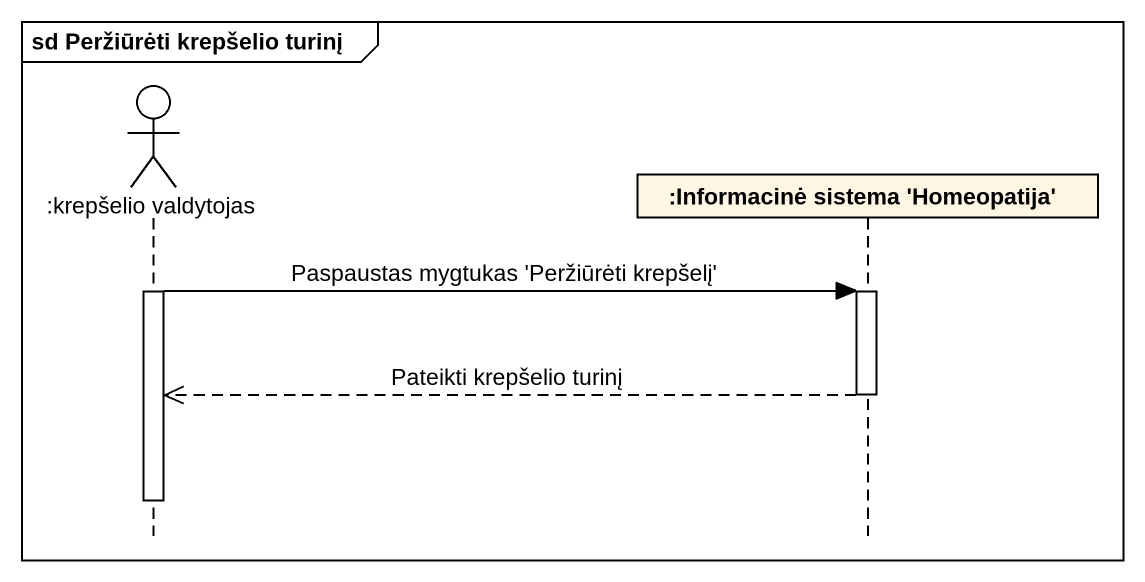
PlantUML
@startuml
mainframe sd Peržiūrėti krepšelio turinį
hide footbox
actor ":krepšelio valdytojas" as krepšelio_valdytojas
participant ":Informacinė sistema 'Homeopatija'" as Informacinė_sistema

activate krepšelio_valdytojas
krepšelio_valdytojas -> Informacinė_sistema : Paspaustas mygtukas 'Peržiūrėti krepšelį'
activate Informacinė_sistema
Informacinė_sistema -->> krepšelio_valdytojas : Pateikti krepšelio turinį
deactivate Informacinė_sistema
deactivate krepšelio_valdytojas
@enduml
